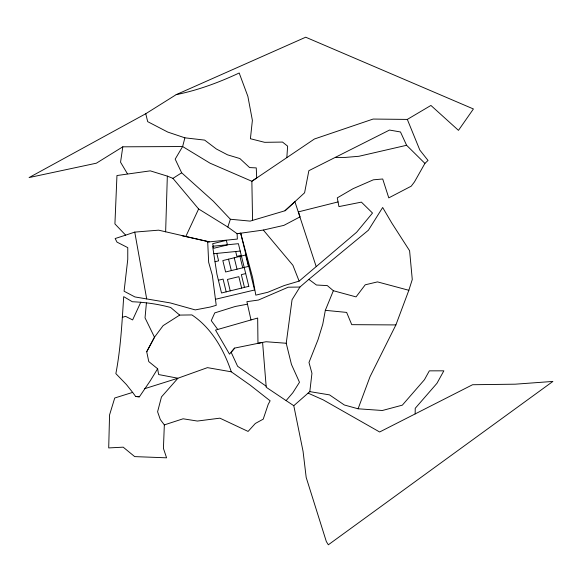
<?xml version="1.0" encoding="UTF-8"?>
<svg xmlns="http://www.w3.org/2000/svg" width="582" height="582" viewBox="0 0 582 582"><rect width="100%" height="100%" fill="white"/><g stroke="black" fill="none" stroke-linecap="round" stroke-linejoin="round"><path stroke-width="0.87" d="M415.162 413.926L415.228 408.309L436.958 383.312L443.848 370.829L429.334 370.85L424.445 379.711L402.337 405.152L382.359 410.499L358.09 408.79L344.326 404.985L329.521 394.88L309.806 391.628L293.786 405.698L303.062 451.363L306.19 477.451L326.342 541.58L328.343 544.788L552.9 381.428L515.252 384.185L472.562 384.731L379.646 431.989L323.192 399.87L308.096 393.134M165.637 231.847L167.332 176.12L150.258 170.853L116.953 175.538L114.923 223.917L125.647 235.143L134.762 232.102L158.617 230.166L207.679 241.479L208.662 262.322L212.328 275.228L216.228 305.332L210.204 307.041L195.232 309.9L170.22 302.909L134.893 296.929L124.075 291.218L127.764 259.383L127.771 247.634L117.018 242.134L115.141 238.54L125.647 235.143M164.335 424.896L163.426 448.387L166.583 457.816L134.697 456.608L123.202 447.172L108.703 447.922L109.561 414.908L114.727 398.001L132.645 392.392L135.671 396.509L139.382 396.822L150.265 380.81L157.635 368.77L148.766 361.589L146.715 351.739L154.492 337.211L163.113 325.644L179.671 315.095L191.915 314.927C211.601 328.037 223.903 349.804 231.294 371.811L250.187 385.139L270.135 400.816L268.2 404.388L263.217 419.156L255.338 423.463L248.092 431.422L219.894 418.167L197.378 421.048L183.097 418.793L164.335 424.896L160.305 419.549L157.591 411.772L161.469 396.924L177.925 378.227L207.454 367.635L231.294 371.811M179.671 315.095L170.664 307.492C158.151 304.08 145.245 302.298 132.303 301.738L123.704 296.645C122.002 322.392 120.743 348.225 115.862 373.622L126.381 384.513L132.645 392.392M286.839 157.424L287.632 146.147L282.517 142.073L264.657 142.328L250.406 138.727L252.384 120.358L247.867 96.336L239.187 72.99C219.05 82.418 197.996 90.268 176.179 94.648L145.769 113.723L29.1 177.561L96.372 163.193L122.809 146.817L182.624 146.533L210.022 163.171L251.861 181.264L314.411 139.003L373.113 119.055L407.32 119.412L430.927 105.444L458.471 130.361L473.413 108.965L305.703 37.212L176.179 94.648M146.417 302.938L145.034 317.859L154.492 337.211L146.715 351.739M309.806 391.628L311.952 373.302L308.984 362.462L318.027 339.662L322.77 324.21L325.331 310.33L333.355 290.724L327.302 285.595L316.448 285.013L308.846 279.36L299.926 287.05L292.055 299.723L286.228 343.256L291.458 364.456L299.49 382.258L292.819 392.748L286.111 400.612L266.229 387.277L262.591 342.42L234.648 348.08L229.512 354.154L215.522 330.096L257.673 318.041L257.964 343.3L266.09 341.743L286.228 343.256M122.809 146.817L120.547 162.203L127.414 173.749M252.573 220.454L251.861 181.264L256.706 177.954L256.255 167.9L249.605 167.58L239.864 158.544L227.54 154.834L216.366 148.992L204.653 140.109L184.894 137.825L182.624 146.533L175.182 159.141L181.664 172.803L213.339 201.219L230.37 219.247L250.151 221.109L285.013 210.757L304.59 192.788L308.86 170.686L389.518 130.055L400.489 131.976L406.6 145.282L424.918 163.404L414.479 181.882L411.234 186.175L388.783 197.873L382.716 178.987L373.346 179.816L353.099 188.663L337.269 197.873L338.942 206.595L361.393 202.121L372.509 213.041L356.591 232.276L299.133 281.106L284.162 285.566L267.844 292.259L255.811 295.132L252.668 277.767L240.686 233.215L237.092 233.702L227.817 227.038L198.622 208.967L172.941 178.361L167.332 176.12M358.09 408.79L370.007 376.736L395.891 324.923L408.848 290.287L412.274 279.505L409.597 250.74L391.737 222.942L382.672 207.49L368.413 230.21L308.846 279.36M227.817 227.038L230.37 219.247M140.786 302.204L132.623 319.925L125.559 316.346L122.285 317.365M182.224 235.797L185.767 236.583L198.622 208.967M234.648 348.08L231.134 352.241L237.609 366.282L266.141 386.172M424.918 163.404L428.025 160.457L419.84 150.083L407.32 119.412M285.013 210.757L294.899 201.678L316.099 266.309M172.941 178.361L181.664 172.803M144.656 388.696L177.925 378.227L158.639 374.553L157.635 368.77M338.084 201.918L298.45 211.863L300.065 216.846L283.885 225.372L263.34 230.057L237.092 233.702L237.361 239.064L207.709 242.017M214.998 261.718L218.614 260.838L216.802 253.396M241.246 255.309L236.874 256.378L235.688 251.519M218.395 280.24L223.081 279.098L226.194 291.858M245.706 273.569L241.341 274.639L244.455 287.392M215.442 299.286L254.552 289.996L240.686 233.215M406.6 145.282L358.934 156.274L345.49 157.402L335.458 157.431M247.459 304.19L235.186 306.496L214.743 312.898L211.281 320.631L217.77 329.456M213.761 253.701L240.206 251.068M299.926 287.05L288.243 287.195L258.408 300.05L246.892 301.672L250.995 319.954M395.891 324.923L351.746 324.661L346.639 312.41L325.331 310.33M135.671 396.509L139.382 396.822M185.767 236.583L209.28 241.857M408.848 290.287L377.492 281.892L365.227 284.809L356.046 296.893L333.355 290.724M184.894 137.825L167.798 132.085L147.683 121.645L145.769 113.723M286.111 400.612L293.786 405.698M263.34 230.057L292.913 265.305L299.133 281.106M239.944 256.386L242.73 267.8M234.233 257.782L237.027 269.197M241.639 288.083L238.853 276.668L227.438 279.455L230.225 290.869M228.53 259.179L231.316 270.586M134.762 232.102L146.686 298.922M226.354 240.359L212.656 243.705L213.769 248.267L227.467 244.92L226.354 240.359M245.648 254.996L222.826 260.569L225.612 271.983L248.434 266.411L245.648 254.996M248.82 286.329L221.516 293.001L216.941 274.282L212.612 246.251L238.402 243.683L248.82 286.329"/></g></svg>
